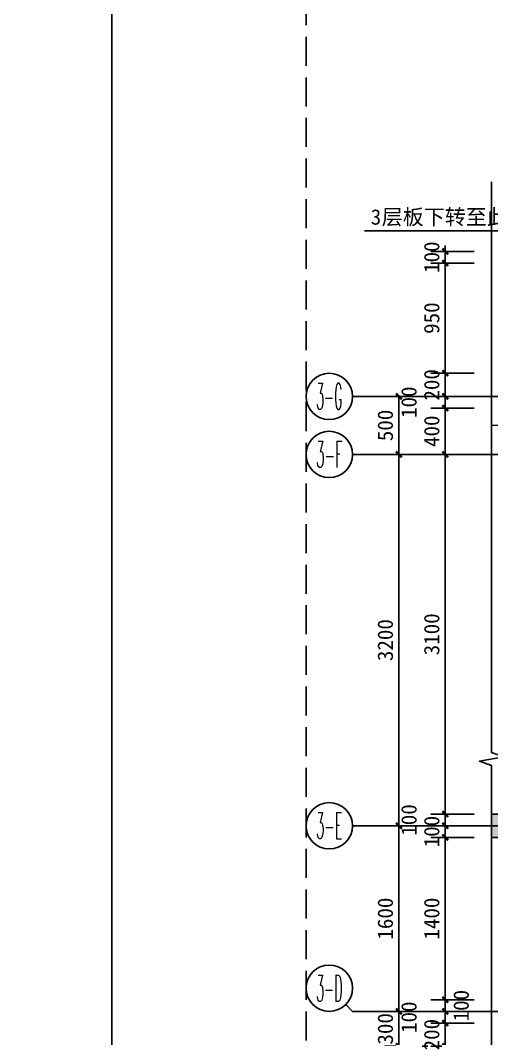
# Model space of a CAD drawing. Extents: x -10817 to 167545, y 26551 to 157048.
# Drawn here: x 74861 to 78925, y 48992 to 57767 of the extents above; entities that cross this region are included whole.
import ezdxf
from ezdxf.enums import TextEntityAlignment as Align
from ezdxf.xclip import XClip

# ---------------------------------------------------------------- set-up
doc = ezdxf.new("R2010")
doc.units = 0
doc.header["$LTSCALE"] = 1000
doc.header["$MEASUREMENT"] = 0
doc.header["$XCLIPFRAME"] = 0
doc.linetypes.add('DASH', pattern=[0.35, 0.25, -0.1])
doc.linetypes.add('DOTE', pattern=[2.42, 2, -0.2, 0.02, -0.2])
doc.layers.get('Defpoints').update_dxf_attribs({"color": 30, "linetype": 'DASH'})
for name, color, linetype in [('125-墙体$0$125-墙体$0$A-COLU-CONC-HATC', 204, 'Continuous'), ('125-墙体$0$125-墙体$0$A-WALL-CONC', 9, 'Continuous'), ('A-ANNO-AXIS-CIRC', 3, 'Continuous'), ('A-ANNO-AXIS-TEXT', 7, 'Continuous'), ('A-ANNO-DIMS', 3, 'Continuous'), ('A-ANNO-DOTE', 10, 'DOTE'), ('A-ANNO-NOTE', 3, 'Continuous'), ('A-ANNO-SYMB', 3, 'Continuous'), ('A-ANNO-TEXT', 7, 'Continuous'), ('AXIS_TEXT', 7, 'Continuous')]:
    doc.layers.add(name, color=color, linetype=linetype)
doc.layers.add('3#楼J层线脚$0$A-00-15-4#-PM-TF$0$00-装饰-看', color=46, linetype='Continuous', lineweight=5)
doc.styles.add('_TCH_AXIS', font='COMPLEX', dxfattribs={"bigfont": 'GBCBIG'})
doc.styles.add('_TCH_DIM', font='')
doc.styles.add('_TCH_DIM_T3', font='')
doc.styles.add('COMPLEX', font='COMPLEX')
doc.styles.get('_TCH_DIM').set_extended_font_data('SimSun')
doc.styles.get('_TCH_DIM_T3').set_extended_font_data('SimSun')
doc.dimstyles.new('_TCH_ARCH&&50', dxfattribs={"dimtxt": 132.911392, "dimasz": 50, "dimexe": 125, "dimexo": 150, "dimgap": 50, "dimtad": 1, "dimdec": 0, "dimzin": 0, "dimdsep": 46, "dimtxsty": '_TCH_DIM_T3', "dimblk": 'ARCHTICK', "dimcen": 0.09, "dimclrt": 7, "dimazin": 2, "dimtfac": 1, "dimtdec": 0, "dimtix": 1, "dimtmove": 2, "dimatfit": 3, "dimfxl": 50, "dimtolj": 1, "dimtzin": 0, "dimarcsym": 0})

# ---------------------------------------------------------------- blocks, each defined once
blk = doc.blocks.new('125-墙体')
at = {"layer": '125-墙体$0$125-墙体$0$A-COLU-CONC-HATC'}
blk.add_hatch(color=256, dxfattribs=at).paths.add_polyline_path([(8600, -3100), (6950, -3100), (6950, -3300), (8600, -3300)])
at = {"layer": '125-墙体$0$125-墙体$0$A-WALL-CONC'}
for p, q in [((8600, -3100), (6950, -3100)), ((6950, -3300), (8600, -3300))]:
    blk.add_line(p, q, dxfattribs=at)
blk = doc.blocks.new('3#楼J层线脚')
at = {"layer": '3#楼J层线脚$0$A-00-15-4#-PM-TF$0$00-装饰-看', "color": 251}
blk.add_lwpolyline([(-2650, 7350), (-4150, 7350)], dxfattribs=at)
blk = doc.blocks.new('4#楼-HZS')
at = {"layer": 'Defpoints'}
blk.add_lwpolyline([(233510.1, -33931.3), (342410.1, -33931.3), (342410.1, -91331.3), (233510.1, -91331.3)], close=True, dxfattribs=at)
blk = doc.blocks.new('3、4#楼 北侧门头剖面$0$A$C68743212')
blk.add_blockref('4#楼-HZS', (-260975.6, 76631.3, 0))
blk = doc.blocks.new('3、4#楼 北侧门头剖面')
ref = blk.add_blockref('3、4#楼 北侧门头剖面$0$A$C68743212', (4150.3, 3500, 0), dxfattribs=dict(xscale=-1))
XClip(ref).set_block_clipping_path([(4798.9792002077, -3500), (4798.9792002077, -399.9916608699), (4398.9875394247, 0.0083390431), (-149.727296805, 0.1031708434), (-149.727296805, -30), (0.272703195, -30), (0.272703195, -170), (-149.727296805, -170), (-149.727296805, -200), (450.272703195, -200), (450.8968260299, -800), (300.6421525169, -800), (300.6421525169, -3500), (-349.727296805, -3500), (-349.727296805, 400.1031708434), (5198.9792002077, 400.1031708434), (5198.9792002077, -3500)])
blk = doc.blocks.new('_ArchTick')
at = {"color": 0, "linetype": 'ByBlock', "const_width": 0.4}
blk.add_lwpolyline([(-0.5, -0.5), (0.5, 0.5)], dxfattribs=at)
blk = doc.blocks.new('*D958')
at = {"layer": 'A-ANNO-DIMS', "color": 0, "lineweight": -2, "transparency": 16777216}
for p, q in [((78525, 49126.3), (78525, 49176.3)), ((78775, 49126.3), (78400, 49126.3)), ((78525, 48926.3), (78525, 49126.3)), ((78775, 48926.3), (78400, 48926.3)), ((78525, 48926.3), (78525, 48876.3))]:
    blk.add_line(p, q, dxfattribs=at)
at = {"layer": 'Defpoints', "color": 0, "transparency": 16777216}
for p in [(78525, 49126.3), (78925, 49126.3), (78925, 48926.3)]:
    blk.add_point(p, dxfattribs=at)
at = {"layer": 'A-ANNO-DIMS', "color": 0, "lineweight": -2, "transparency": 16777216, "xscale": 50, "yscale": 50, "zscale": 50}
for p, rotation in [((78525, 49126.3), 270), ((78525, 48926.3), 90)]:
    blk.add_blockref('_ArchTick', p, dxfattribs=dict(at, rotation=rotation))
at = {"layer": 'A-ANNO-DIMS', "color": 7, "transparency": 16777216, "insert": (78408.5, 49026.3), "char_height": 132.91, "attachment_point": 5, "rotation": 90, "style": '_TCH_DIM_T3'}
blk.add_mtext('\\A1;200', dxfattribs=at)
blk = doc.blocks.new('*D959')
at = {"layer": 'A-ANNO-DIMS', "color": 0, "lineweight": -2, "transparency": 16777216}
for p, q in [((78775, 49226.3), (78400, 49226.3)), ((78525, 49126.3), (78525, 49226.3)), ((78775, 49126.3), (78400, 49126.3))]:
    blk.add_line(p, q, dxfattribs=at)
at = {"layer": 'Defpoints', "color": 0, "transparency": 16777216}
for p in [(78525, 49226.3), (78925, 49226.3), (78925, 49126.3)]:
    blk.add_point(p, dxfattribs=at)
at = {"layer": 'A-ANNO-DIMS', "color": 0, "lineweight": -2, "transparency": 16777216, "xscale": 50, "yscale": 50, "zscale": 50}
for p, rotation in [((78525, 49226.3), 90), ((78525, 49126.3), 270)]:
    blk.add_blockref('_ArchTick', p, dxfattribs=dict(at, rotation=rotation))
at = {"layer": 'A-ANNO-DIMS', "color": 7, "transparency": 16777216, "insert": (78212.5, 49176.3), "char_height": 132.91, "attachment_point": 5, "rotation": 90, "style": '_TCH_DIM_T3'}
blk.add_mtext('\\A1;100', dxfattribs=at)
blk = doc.blocks.new('*D960')
at = {"layer": 'A-ANNO-DIMS', "color": 0, "lineweight": -2, "transparency": 16777216}
for p, q in [((78775, 49326.3), (78400, 49326.3)), ((78525, 49326.3), (78525, 49376.3)), ((78525, 49226.3), (78525, 49326.3)), ((78775, 49226.3), (78400, 49226.3)), ((78525, 49226.3), (78525, 49176.3))]:
    blk.add_line(p, q, dxfattribs=at)
at = {"layer": 'Defpoints', "color": 0, "transparency": 16777216}
for p in [(78525, 49326.3), (78925, 49326.3), (78925, 49226.3)]:
    blk.add_point(p, dxfattribs=at)
at = {"layer": 'A-ANNO-DIMS', "color": 0, "lineweight": -2, "transparency": 16777216, "xscale": 50, "yscale": 50, "zscale": 50}
for p, rotation in [((78525, 49326.3), 270), ((78525, 49226.3), 90)]:
    blk.add_blockref('_ArchTick', p, dxfattribs=dict(at, rotation=rotation))
at = {"layer": 'A-ANNO-DIMS', "color": 7, "transparency": 16777216, "insert": (78662.5, 49276.3), "char_height": 132.91, "attachment_point": 5, "rotation": 90, "style": '_TCH_DIM_T3'}
blk.add_mtext('\\A1;100', dxfattribs=at)
blk = doc.blocks.new('*D961')
at = {"layer": 'A-ANNO-DIMS', "color": 0, "lineweight": -2, "transparency": 16777216}
for p, q in [((78775, 50726.3), (78400, 50726.3)), ((78525, 49326.3), (78525, 50726.3)), ((78775, 49326.3), (78400, 49326.3))]:
    blk.add_line(p, q, dxfattribs=at)
at = {"layer": 'Defpoints', "color": 0, "transparency": 16777216}
for p in [(78525, 50726.3), (78925, 50726.3), (78925, 49326.3)]:
    blk.add_point(p, dxfattribs=at)
at = {"layer": 'A-ANNO-DIMS', "color": 0, "lineweight": -2, "transparency": 16777216, "xscale": 50, "yscale": 50, "zscale": 50}
for p, rotation in [((78525, 50726.3), 90), ((78525, 49326.3), 270)]:
    blk.add_blockref('_ArchTick', p, dxfattribs=dict(at, rotation=rotation))
at = {"layer": 'A-ANNO-DIMS', "color": 7, "transparency": 16777216, "insert": (78408.5, 50026.3), "char_height": 132.91, "attachment_point": 5, "rotation": 90, "style": '_TCH_DIM_T3'}
blk.add_mtext('\\A1;1400', dxfattribs=at)
blk = doc.blocks.new('*D962')
at = {"layer": 'A-ANNO-DIMS', "color": 0, "lineweight": -2, "transparency": 16777216}
for p, q in [((78775, 50826.3), (78400, 50826.3)), ((78525, 50826.3), (78525, 50876.3)), ((78525, 50726.3), (78525, 50826.3)), ((78775, 50726.3), (78400, 50726.3)), ((78525, 50726.3), (78525, 50676.3))]:
    blk.add_line(p, q, dxfattribs=at)
at = {"layer": 'Defpoints', "color": 0, "transparency": 16777216}
for p in [(78525, 50826.3), (78925, 50826.3), (78925, 50726.3)]:
    blk.add_point(p, dxfattribs=at)
at = {"layer": 'A-ANNO-DIMS', "color": 0, "lineweight": -2, "transparency": 16777216, "xscale": 50, "yscale": 50, "zscale": 50}
for p, rotation in [((78525, 50826.3), 270), ((78525, 50726.3), 90)]:
    blk.add_blockref('_ArchTick', p, dxfattribs=dict(at, rotation=rotation))
at = {"layer": 'A-ANNO-DIMS', "color": 7, "transparency": 16777216, "insert": (78408.5, 50776.3), "char_height": 132.91, "attachment_point": 5, "rotation": 90, "style": '_TCH_DIM_T3'}
blk.add_mtext('\\A1;100', dxfattribs=at)
blk = doc.blocks.new('*D963')
at = {"layer": 'A-ANNO-DIMS', "color": 0, "lineweight": -2, "transparency": 16777216}
for p, q in [((78775, 50926.3), (78400, 50926.3)), ((78525, 50926.3), (78525, 50976.3)), ((78525, 50826.3), (78525, 50926.3)), ((78775, 50826.3), (78400, 50826.3)), ((78525, 50826.3), (78525, 50776.3))]:
    blk.add_line(p, q, dxfattribs=at)
at = {"layer": 'Defpoints', "color": 0, "transparency": 16777216}
for p in [(78525, 50926.3), (78925, 50926.3), (78925, 50826.3)]:
    blk.add_point(p, dxfattribs=at)
at = {"layer": 'A-ANNO-DIMS', "color": 0, "lineweight": -2, "transparency": 16777216, "xscale": 50, "yscale": 50, "zscale": 50}
for p, rotation in [((78525, 50926.3), 270), ((78525, 50826.3), 90)]:
    blk.add_blockref('_ArchTick', p, dxfattribs=dict(at, rotation=rotation))
at = {"layer": 'A-ANNO-DIMS', "color": 7, "transparency": 16777216, "insert": (78212.5, 50876.3), "char_height": 132.91, "attachment_point": 5, "rotation": 90, "style": '_TCH_DIM_T3'}
blk.add_mtext('\\A1;100', dxfattribs=at)
blk = doc.blocks.new('*D964')
at = {"layer": 'A-ANNO-DIMS', "color": 0, "lineweight": -2, "transparency": 16777216}
for p, q in [((78775, 54026.3), (78400, 54026.3)), ((78525, 50926.3), (78525, 54026.3)), ((78775, 50926.3), (78400, 50926.3))]:
    blk.add_line(p, q, dxfattribs=at)
at = {"layer": 'Defpoints', "color": 0, "transparency": 16777216}
for p in [(78525, 54026.3), (78925, 54026.3), (78925, 50926.3)]:
    blk.add_point(p, dxfattribs=at)
at = {"layer": 'A-ANNO-DIMS', "color": 0, "lineweight": -2, "transparency": 16777216, "xscale": 50, "yscale": 50, "zscale": 50}
for p, rotation in [((78525, 54026.3), 90), ((78525, 50926.3), 270)]:
    blk.add_blockref('_ArchTick', p, dxfattribs=dict(at, rotation=rotation))
at = {"layer": 'A-ANNO-DIMS', "color": 7, "transparency": 16777216, "insert": (78408.5, 52476.3), "char_height": 132.91, "attachment_point": 5, "rotation": 90, "style": '_TCH_DIM_T3'}
blk.add_mtext('\\A1;3100', dxfattribs=at)
blk = doc.blocks.new('*D965')
at = {"layer": 'A-ANNO-DIMS', "color": 0, "lineweight": -2, "transparency": 16777216}
for p, q in [((78775, 54426.3), (78400, 54426.3)), ((78525, 54026.3), (78525, 54426.3)), ((78775, 54026.3), (78400, 54026.3))]:
    blk.add_line(p, q, dxfattribs=at)
at = {"layer": 'Defpoints', "color": 0, "transparency": 16777216}
for p in [(78525, 54426.3), (78925, 54426.3), (78925, 54026.3)]:
    blk.add_point(p, dxfattribs=at)
at = {"layer": 'A-ANNO-DIMS', "color": 0, "lineweight": -2, "transparency": 16777216, "xscale": 50, "yscale": 50, "zscale": 50}
for p, rotation in [((78525, 54426.3), 90), ((78525, 54026.3), 270)]:
    blk.add_blockref('_ArchTick', p, dxfattribs=dict(at, rotation=rotation))
at = {"layer": 'A-ANNO-DIMS', "color": 7, "transparency": 16777216, "insert": (78408.5, 54226.3), "char_height": 132.91, "attachment_point": 5, "rotation": 90, "style": '_TCH_DIM_T3'}
blk.add_mtext('\\A1;400', dxfattribs=at)
blk = doc.blocks.new('*D966')
at = {"layer": 'A-ANNO-DIMS', "color": 0, "lineweight": -2, "transparency": 16777216}
for p, q in [((78775, 54526.3), (78400, 54526.3)), ((78525, 54426.3), (78525, 54526.3)), ((78775, 54426.3), (78400, 54426.3))]:
    blk.add_line(p, q, dxfattribs=at)
at = {"layer": 'Defpoints', "color": 0, "transparency": 16777216}
for p in [(78525, 54526.3), (78925, 54526.3), (78925, 54426.3)]:
    blk.add_point(p, dxfattribs=at)
at = {"layer": 'A-ANNO-DIMS', "color": 0, "lineweight": -2, "transparency": 16777216, "xscale": 50, "yscale": 50, "zscale": 50}
for p, rotation in [((78525, 54526.3), 90), ((78525, 54426.3), 270)]:
    blk.add_blockref('_ArchTick', p, dxfattribs=dict(at, rotation=rotation))
at = {"layer": 'A-ANNO-DIMS', "color": 7, "transparency": 16777216, "insert": (78212.5, 54476.3), "char_height": 132.91, "attachment_point": 5, "rotation": 90, "style": '_TCH_DIM_T3'}
blk.add_mtext('\\A1;100', dxfattribs=at)
blk = doc.blocks.new('*D967')
at = {"layer": 'A-ANNO-DIMS', "color": 0, "lineweight": -2, "transparency": 16777216}
for p, q in [((78525, 54726.3), (78525, 54776.3)), ((78775, 54726.3), (78400, 54726.3)), ((78525, 54526.3), (78525, 54726.3)), ((78775, 54526.3), (78400, 54526.3)), ((78525, 54526.3), (78525, 54476.3))]:
    blk.add_line(p, q, dxfattribs=at)
at = {"layer": 'Defpoints', "color": 0, "transparency": 16777216}
for p in [(78525, 54726.3), (78925, 54726.3), (78925, 54526.3)]:
    blk.add_point(p, dxfattribs=at)
at = {"layer": 'A-ANNO-DIMS', "color": 0, "lineweight": -2, "transparency": 16777216, "xscale": 50, "yscale": 50, "zscale": 50}
for p, rotation in [((78525, 54726.3), 270), ((78525, 54526.3), 90)]:
    blk.add_blockref('_ArchTick', p, dxfattribs=dict(at, rotation=rotation))
at = {"layer": 'A-ANNO-DIMS', "color": 7, "transparency": 16777216, "insert": (78408.5, 54626.3), "char_height": 132.91, "attachment_point": 5, "rotation": 90, "style": '_TCH_DIM_T3'}
blk.add_mtext('\\A1;200', dxfattribs=at)
blk = doc.blocks.new('*D968')
at = {"layer": 'A-ANNO-DIMS', "color": 0, "lineweight": -2, "transparency": 16777216}
for p, q in [((78775, 55676.2), (78400, 55676.2)), ((78525, 54726.3), (78525, 55676.2)), ((78775, 54726.3), (78400, 54726.3))]:
    blk.add_line(p, q, dxfattribs=at)
at = {"layer": 'Defpoints', "color": 0, "transparency": 16777216}
for p in [(78525, 55676.2), (78925, 55676.2), (78925, 54726.3)]:
    blk.add_point(p, dxfattribs=at)
at = {"layer": 'A-ANNO-DIMS', "color": 0, "lineweight": -2, "transparency": 16777216, "xscale": 50, "yscale": 50, "zscale": 50}
for p, rotation in [((78525, 55676.2), 90), ((78525, 54726.3), 270)]:
    blk.add_blockref('_ArchTick', p, dxfattribs=dict(at, rotation=rotation))
at = {"layer": 'A-ANNO-DIMS', "color": 7, "transparency": 16777216, "insert": (78408.5, 55201.2), "char_height": 132.91, "attachment_point": 5, "rotation": 90, "style": '_TCH_DIM_T3'}
blk.add_mtext('\\A1;950', dxfattribs=at)
blk = doc.blocks.new('*D969')
at = {"layer": 'A-ANNO-DIMS', "color": 0, "lineweight": -2, "transparency": 16777216}
for p, q in [((78525, 55776.2), (78525, 55826.2)), ((78775, 55776.2), (78400, 55776.2)), ((78525, 55676.2), (78525, 55776.2)), ((78775, 55676.2), (78400, 55676.2)), ((78525, 55676.2), (78525, 55626.2))]:
    blk.add_line(p, q, dxfattribs=at)
at = {"layer": 'Defpoints', "color": 0, "transparency": 16777216}
for p in [(78525, 55776.2), (78925, 55776.2), (78925, 55676.2)]:
    blk.add_point(p, dxfattribs=at)
at = {"layer": 'A-ANNO-DIMS', "color": 0, "lineweight": -2, "transparency": 16777216, "xscale": 50, "yscale": 50, "zscale": 50}
for p, rotation in [((78525, 55776.2), 270), ((78525, 55676.2), 90)]:
    blk.add_blockref('_ArchTick', p, dxfattribs=dict(at, rotation=rotation))
at = {"layer": 'A-ANNO-DIMS', "color": 7, "transparency": 16777216, "insert": (78408.5, 55726.2), "char_height": 132.91, "attachment_point": 5, "rotation": 90, "style": '_TCH_DIM_T3'}
blk.add_mtext('\\A1;100', dxfattribs=at)
blk = doc.blocks.new('*D971')
at = {"layer": 'A-ANNO-DIMS', "color": 0, "lineweight": -2, "transparency": 16777216}
for p, q in [((78125, 49226.3), (78125, 49276.3)), ((78375, 49226.3), (78000, 49226.3)), ((78125, 48926.3), (78125, 49226.3)), ((78375, 48926.3), (78000, 48926.3)), ((78125, 48926.3), (78125, 48876.3))]:
    blk.add_line(p, q, dxfattribs=at)
at = {"layer": 'Defpoints', "color": 0, "transparency": 16777216}
for p in [(78125, 49226.3), (78525, 49226.3), (78525, 48926.3)]:
    blk.add_point(p, dxfattribs=at)
at = {"layer": 'A-ANNO-DIMS', "color": 0, "lineweight": -2, "transparency": 16777216, "xscale": 50, "yscale": 50, "zscale": 50}
for p, rotation in [((78125, 49226.3), 270), ((78125, 48926.3), 90)]:
    blk.add_blockref('_ArchTick', p, dxfattribs=dict(at, rotation=rotation))
at = {"layer": 'A-ANNO-DIMS', "color": 7, "transparency": 16777216, "insert": (78008.5, 49076.3), "char_height": 132.91, "attachment_point": 5, "rotation": 90, "style": '_TCH_DIM_T3'}
blk.add_mtext('\\A1;300', dxfattribs=at)
blk = doc.blocks.new('*D972')
at = {"layer": 'A-ANNO-DIMS', "color": 0, "lineweight": -2, "transparency": 16777216}
for p, q in [((78375, 50826.3), (78000, 50826.3)), ((78125, 49226.3), (78125, 50826.3)), ((78375, 49226.3), (78000, 49226.3))]:
    blk.add_line(p, q, dxfattribs=at)
at = {"layer": 'Defpoints', "color": 0, "transparency": 16777216}
for p in [(78125, 50826.3), (78525, 50826.3), (78525, 49226.3)]:
    blk.add_point(p, dxfattribs=at)
at = {"layer": 'A-ANNO-DIMS', "color": 0, "lineweight": -2, "transparency": 16777216, "xscale": 50, "yscale": 50, "zscale": 50}
for p, rotation in [((78125, 50826.3), 90), ((78125, 49226.3), 270)]:
    blk.add_blockref('_ArchTick', p, dxfattribs=dict(at, rotation=rotation))
at = {"layer": 'A-ANNO-DIMS', "color": 7, "transparency": 16777216, "insert": (78008.5, 50026.3), "char_height": 132.91, "attachment_point": 5, "rotation": 90, "style": '_TCH_DIM_T3'}
blk.add_mtext('\\A1;1600', dxfattribs=at)
blk = doc.blocks.new('*D973')
at = {"layer": 'A-ANNO-DIMS', "color": 0, "lineweight": -2, "transparency": 16777216}
for p, q in [((78375, 54026.3), (78000, 54026.3)), ((78125, 50826.3), (78125, 54026.3)), ((78375, 50826.3), (78000, 50826.3))]:
    blk.add_line(p, q, dxfattribs=at)
at = {"layer": 'Defpoints', "color": 0, "transparency": 16777216}
for p in [(78125, 54026.3), (78525, 54026.3), (78525, 50826.3)]:
    blk.add_point(p, dxfattribs=at)
at = {"layer": 'A-ANNO-DIMS', "color": 0, "lineweight": -2, "transparency": 16777216, "xscale": 50, "yscale": 50, "zscale": 50}
for p, rotation in [((78125, 54026.3), 90), ((78125, 50826.3), 270)]:
    blk.add_blockref('_ArchTick', p, dxfattribs=dict(at, rotation=rotation))
at = {"layer": 'A-ANNO-DIMS', "color": 7, "transparency": 16777216, "insert": (78008.5, 52426.3), "char_height": 132.91, "attachment_point": 5, "rotation": 90, "style": '_TCH_DIM_T3'}
blk.add_mtext('\\A1;3200', dxfattribs=at)
blk = doc.blocks.new('*D974')
at = {"layer": 'A-ANNO-DIMS', "color": 0, "lineweight": -2, "transparency": 16777216}
for p, q in [((78375, 54526.3), (78000, 54526.3)), ((78125, 54026.3), (78125, 54526.3)), ((78375, 54026.3), (78000, 54026.3))]:
    blk.add_line(p, q, dxfattribs=at)
at = {"layer": 'Defpoints', "color": 0, "transparency": 16777216}
for p in [(78125, 54526.3), (78525, 54526.3), (78525, 54026.3)]:
    blk.add_point(p, dxfattribs=at)
at = {"layer": 'A-ANNO-DIMS', "color": 0, "lineweight": -2, "transparency": 16777216, "xscale": 50, "yscale": 50, "zscale": 50}
for p, rotation in [((78125, 54526.3), 90), ((78125, 54026.3), 270)]:
    blk.add_blockref('_ArchTick', p, dxfattribs=dict(at, rotation=rotation))
at = {"layer": 'A-ANNO-DIMS', "color": 7, "transparency": 16777216, "insert": (78008.5, 54276.3), "char_height": 132.91, "attachment_point": 5, "rotation": 90, "style": '_TCH_DIM_T3'}
blk.add_mtext('\\A1;500', dxfattribs=at)
blk = doc.blocks.new('_AXISO')
blk.add_circle((0, 0), 0.5)
at = {"layer": 'AXIS_TEXT', "style": 'COMPLEX', "width": 1.041667}
blk.add_attdef('A', text='', height=0.56, dxfattribs=at).set_placement((-0.25, -0.28), (0.25, -0.28), align=Align.FIT)

msp = doc.modelspace()

# ---------------------------------------------------------------- linework, layer by layer
msp.add_lwpolyline([(75650, 37051.2), (75650, 65751.2)])
at = {"layer": 'A-ANNO-AXIS-CIRC'}
for p, q in [((78925, 54526.3), (77725, 54526.3)), ((78925, 54026.3), (77725, 54026.3)), ((78925, 50826.3), (77725, 50826.3)), ((77666.4, 49284.8), (77725, 49226.3)), ((78925, 49226.3), (77725, 49226.3))]:
    msp.add_line(p, q, dxfattribs=at)
at = {"layer": 'A-ANNO-DOTE'}
for points in [[(77725, 54526.3), (85925, 54526.3)], [(77725, 54026.3), (85925, 54026.3)], [(77725, 50826.3), (85925, 50826.3)], [(77725, 49226.3), (85925, 49226.3)]]:
    msp.add_lwpolyline(points, dxfattribs=at)
at = {"layer": 'A-ANNO-NOTE'}
msp.add_line((79513, 55954.2), (77829.9, 55954.2), dxfattribs=at)
at = {"layer": 'A-ANNO-SYMB'}
msp.add_lwpolyline([(78925, 56376.2), (78925, 51457.5), (79030, 51419.3), (78820, 51382.2), (78925, 51345), (78925, 46426.3)], dxfattribs=at)
at = {"layer": 'Defpoints'}
msp.add_lwpolyline([(86325, 57976.2), (77325, 57976.2), (77325, 44826.3), (86325, 44826.3)], close=True, dxfattribs=at)

# ---------------------------------------------------------------- block references
msp.add_blockref('3、4#楼 北侧门头剖面', (152144.9, 54006.2))
ref = msp.add_blockref('3#楼J层线脚', (81825, 46926.3))
XClip(ref).set_block_clipping_path([(-2900, -500), (2900.0014598187, 9449.9707164793)])
ref = msp.add_blockref('125-墙体', (71375, 54026.3))
XClip(ref).set_block_clipping_path([(7550, -7600), (13350.0014598187, 2349.9707164793)])
at = {"layer": 'A-ANNO-AXIS-CIRC'}
ref = msp.add_blockref('_AXISO', (77525, 54526.3), dxfattribs=dict(at, xscale=400, yscale=400, zscale=400))
ref.add_attrib('A', '3-G', dxfattribs={"layer": 'A-ANNO-AXIS-TEXT', "height": 226.27, "style": '_TCH_AXIS', "width": 0.308824}).set_placement((77411.9, 54413.1), (77638.1, 54413.1), align=Align.FIT)
ref = msp.add_blockref('_AXISO', (77525, 54026.3), dxfattribs=dict(at, xscale=400, yscale=400, zscale=400))
ref.add_attrib('A', '3-F', dxfattribs={"layer": 'A-ANNO-AXIS-TEXT', "height": 226.27, "style": '_TCH_AXIS', "width": 0.323077}).set_placement((77411.9, 53913.1), (77638.1, 53913.1), align=Align.FIT)
ref = msp.add_blockref('_AXISO', (77525, 50826.3), dxfattribs=dict(at, xscale=400, yscale=400, zscale=400))
ref.add_attrib('A', '3-E', dxfattribs={"layer": 'A-ANNO-AXIS-TEXT', "height": 226.27, "style": '_TCH_AXIS', "width": 0.318182}).set_placement((77411.9, 50713.1), (77638.1, 50713.1), align=Align.FIT)
ref = msp.add_blockref('_AXISO', (77525, 49426.3), dxfattribs=dict(at, xscale=400, yscale=400, zscale=400))
ref.add_attrib('A', '3-D', dxfattribs={"layer": 'A-ANNO-AXIS-TEXT', "height": 226.27, "style": '_TCH_AXIS', "width": 0.313433}).set_placement((77411.9, 49313.1), (77638.1, 49313.1), align=Align.FIT)

# ---------------------------------------------------------------- texts
at = {"layer": 'A-ANNO-TEXT', "color": 7, "style": '_TCH_DIM'}
for s, height, p in [('3', 132.9, (77882.4, 56006.7)), ('层板下转至此为止', 132.91, (77976.9, 56006.7))]:
    msp.add_text(s, height=height, dxfattribs=at).set_placement(p)

# ---------------------------------------------------------------- dimensions: what is measured, and where the dimension line sits
at = {"layer": 'A-ANNO-DIMS'}
for p1, p2, picture, middle in [((78925, 55676.2), (78925, 55776.2), '*D969', (78408.5, 55726.2)), ((78925, 54726.3), (78925, 55676.2), '*D968', (78408.5, 55201.2)), ((78925, 54526.3), (78925, 54726.3), '*D967', (78408.5, 54626.3)), ((78525, 54026.3), (78525, 54526.3), '*D974', (78008.5, 54276.3)), ((78925, 54026.3), (78925, 54426.3), '*D965', (78408.5, 54226.3)), ((78525, 50826.3), (78525, 54026.3), '*D973', (78008.5, 52426.3)), ((78925, 50926.3), (78925, 54026.3), '*D964', (78408.5, 52476.3)), ((78925, 50726.3), (78925, 50826.3), '*D962', (78408.5, 50776.3)), ((78525, 49226.3), (78525, 50826.3), '*D972', (78008.5, 50026.3)), ((78925, 49326.3), (78925, 50726.3), '*D961', (78408.5, 50026.3)), ((78525, 48926.3), (78525, 49226.3), '*D971', (78008.5, 49076.3)), ((78925, 48926.3), (78925, 49126.3), '*D958', (78408.5, 49026.3))]:
    dim = msp.add_aligned_dim(p1=p1, p2=p2, distance=400, dimstyle='_TCH_ARCH&&50', dxfattribs=at)
    dim.commit()
    dim.dimension.update_dxf_attribs({"geometry": picture, "text_midpoint": middle})
for base, p1, p2, picture, middle in [((78525, 54526.3), (78925, 54426.3), (78925, 54526.3), '*D966', (78212.5, 54476.3)), ((78525, 50926.3), (78925, 50826.3), (78925, 50926.3), '*D963', (78212.5, 50876.3)), ((78525, 49326.3), (78925, 49226.3), (78925, 49326.3), '*D960', (78662.5, 49276.3)), ((78525, 49226.3), (78925, 49126.3), (78925, 49226.3), '*D959', (78212.5, 49176.3))]:
    dim = msp.add_linear_dim(base=base, p1=p1, p2=p2, angle=90, dimstyle='_TCH_ARCH&&50', dxfattribs=at)
    dim.commit()
    dim.dimension.update_dxf_attribs({"geometry": picture, "text_midpoint": middle, "dimtype": 129})

doc.saveas('drawing.dxf')
